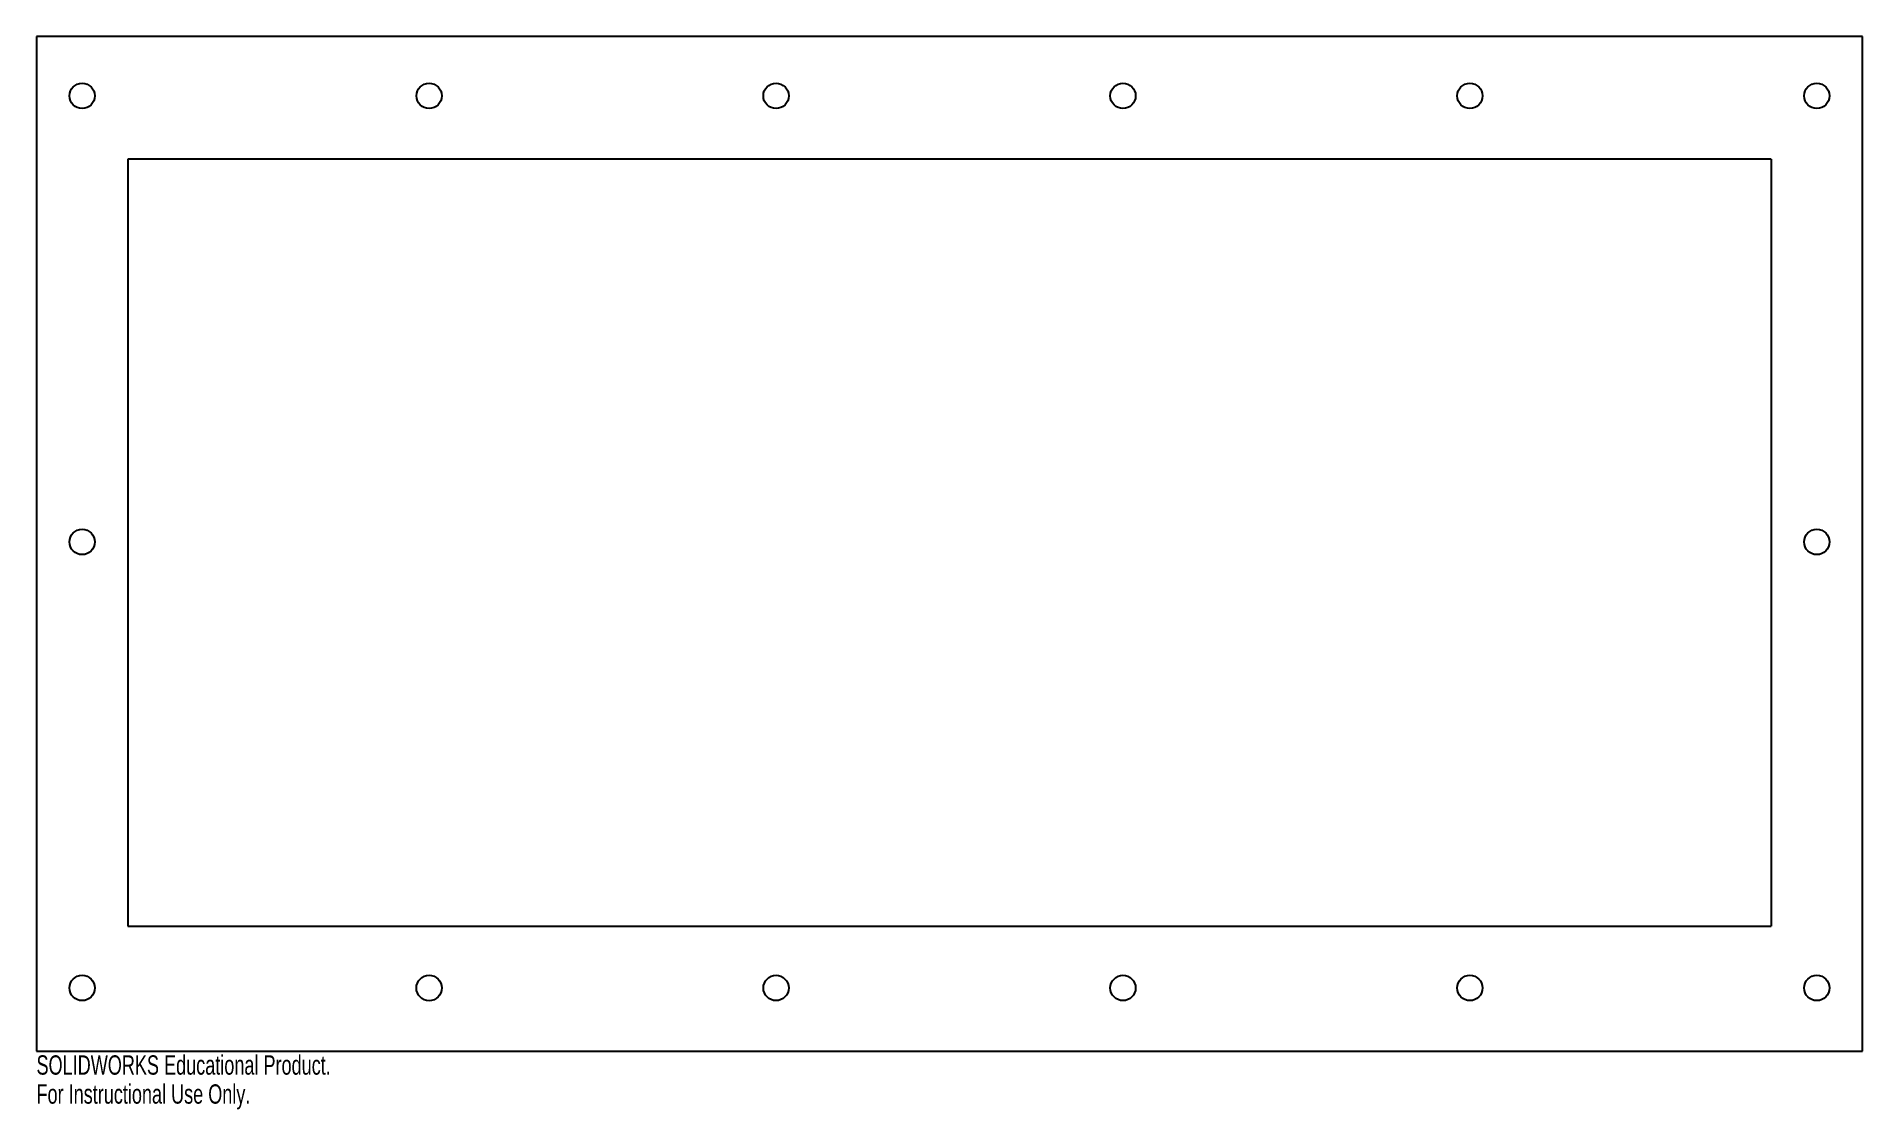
# Paper-space layout 'Flat-Pattern12' of a CAD drawing. Header units: millimetres. Extents: x -454 to 3, y -678 to -410.
import ezdxf

# ---------------------------------------------------------------- set-up
doc = ezdxf.new("R2010")
doc.units = ezdxf.units.MM
doc.styles.add('SLDTEXTSTYLE0', font='TXT', dxfattribs={"width": 0.7})

psp = doc.layouts.new('Flat-Pattern12')

# ---------------------------------------------------------------- linework, layer by layer
at = {"color": 7, "linetype": 'Continuous', "lineweight": 25}
for p, q in [((2.98, -409.58), (-454.22, -409.58)), ((-454.22, -409.58), (-454.22, -663.58)), ((2.98, -663.58), (2.98, -409.58)), ((-19.88, -440.28), (-431.36, -440.28)), ((-431.36, -440.28), (-431.36, -632.27)), ((-19.88, -440.28), (-19.88, -632.27)), ((-431.36, -632.27), (-19.88, -632.27)), ((-454.22, -663.58), (2.98, -663.58))]:
    psp.add_line(p, q, dxfattribs=at)
for centre, radius in [((-442.79, -424.43), 3.17), ((-355.92, -424.43), 3.17), ((-269.05, -424.43), 3.18), ((-182.18, -424.43), 3.17), ((-95.31, -424.43), 3.17), ((-8.45, -424.43), 3.17), ((-442.79, -536.08), 3.17), ((-8.45, -536.08), 3.17), ((-442.79, -647.73), 3.17), ((-355.92, -647.73), 3.18), ((-269.05, -647.73), 3.17), ((-182.18, -647.73), 3.17), ((-95.31, -647.73), 3.17), ((-8.45, -647.73), 3.17)]:
    psp.add_circle(centre, radius, dxfattribs=at)

# ---------------------------------------------------------------- texts
at = {"color": 7, "linetype": 'Continuous', "char_height": 4.8336, "attachment_point": 1, "style": 'SLDTEXTSTYLE0'}
for s, insert in [('SOLIDWORKS Educational Product.', (-454.22, -664.59)), ('For Instructional Use Only.', (-454.22, -671.85))]:
    psp.add_mtext(s, dxfattribs=dict(at, insert=insert))

doc.saveas('drawing.dxf')
